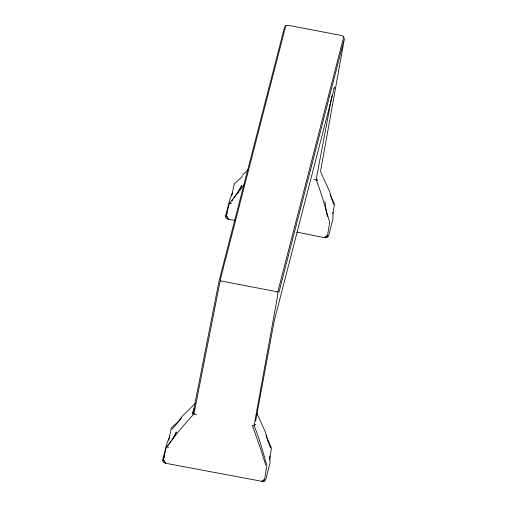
<?xml version="1.0" encoding="UTF-8"?>
<svg xmlns="http://www.w3.org/2000/svg" width="507" height="507" viewBox="0 0 507 507"><rect width="100%" height="100%" fill="white"/><g stroke="black" fill="none" stroke-linecap="round" stroke-linejoin="round"><path stroke-width="0.76" d="M333.01 212.351L332.947 218.954L328.454 236.484L327.516 235.343L329.569 223.029L329.487 221.299C324.924 207.49 321.768 193.3 316.095 179.814L313.928 179.579M269.464 460.064L271.492 448.194L266.055 435.355M332.826 213.529L334.481 204.384L330.12 194.168M255.61 421.146L274.224 320.912L334.512 87.223L333.726 88.592M332.066 95.36L316.425 178.071L317.585 180.809L316.095 179.814M231.775 195.607L234.285 183.851L240.559 178.185L242.428 175.885M235.368 220.412L228.207 219.297L225.837 217.953L229.158 203.858L244.862 183.876M168.793 440.051L171.093 428.941L171.759 427.597L179.167 420.677L181.715 417.641M196.564 414.758L194.086 413.889L192.248 414.105L193.687 409.751L219.024 281.093L284.649 26.751M254.59 424.771L254.425 423.675L277.906 294.161L277.779 291.88L343.809 36.548L341.541 35.522L288.356 25.35L285.878 25.489L220.292 279.725L220.589 280.884L219.81 282.691L194.365 411.906L193.623 413.085L194.086 413.889C184.218 424.093 175.568 435.221 166.923 446.382L166.144 447.801L162.918 461.871L165.288 463.195L261.846 481.314L264.635 479.343L266.885 465.464C262.994 452.003 259.445 438.498 254.064 425.462L255.211 424.264L254.064 425.462L252.385 425.436L260.699 449.025L265.738 465.065M278.894 292.438L344.507 38.183L320.735 170.301L320.817 172.247L329.664 191.583L331.305 198.072L333.752 204.397M228.372 219.081L226.61 216.052L225.393 216.768L229.931 199.245L232.301 193.085M265.51 480.376L270.022 462.98L269.889 455.939M194.086 413.889L193.002 412.502L194.435 408.205M169.687 436.768L166.968 443.264L162.493 460.667L164.522 456.477M173.318 438.321L176.366 432.034L172 439.911L167.83 445.938M225.393 216.768L227.218 213.295M237.777 193.148L238.505 191.754M239.234 190.366L241.782 185.499L233.721 198.408M231.972 200.804L232.846 199.606M171.943 429.15L177.475 422.996L182.273 416.184L195.455 403.325M242.707 174.947L248.278 169.477M325.209 237.58L327.516 235.343L327.598 237.415L324.848 237.751L296.779 232.092M262.29 481.479L264.635 479.343L264.667 481.333L261.929 481.65L261.846 481.314M324.765 237.415L327.516 235.343M343.22 36.891L343.809 36.548M166.727 447.047L168.641 447.282M229.741 203.098L231.642 203.339M220.589 280.884L277.779 291.88M193.002 412.502L193.623 413.085M165.453 462.98L163.622 460.026L165.067 462.878M226.61 216.052L227.979 218.98M270.58 448.023L267.525 440.222L265.383 432.084L256.884 413.281M327.452 216.337L326.394 212.04L324.892 201.399M285.878 25.489L286.011 26.034"/></g></svg>
